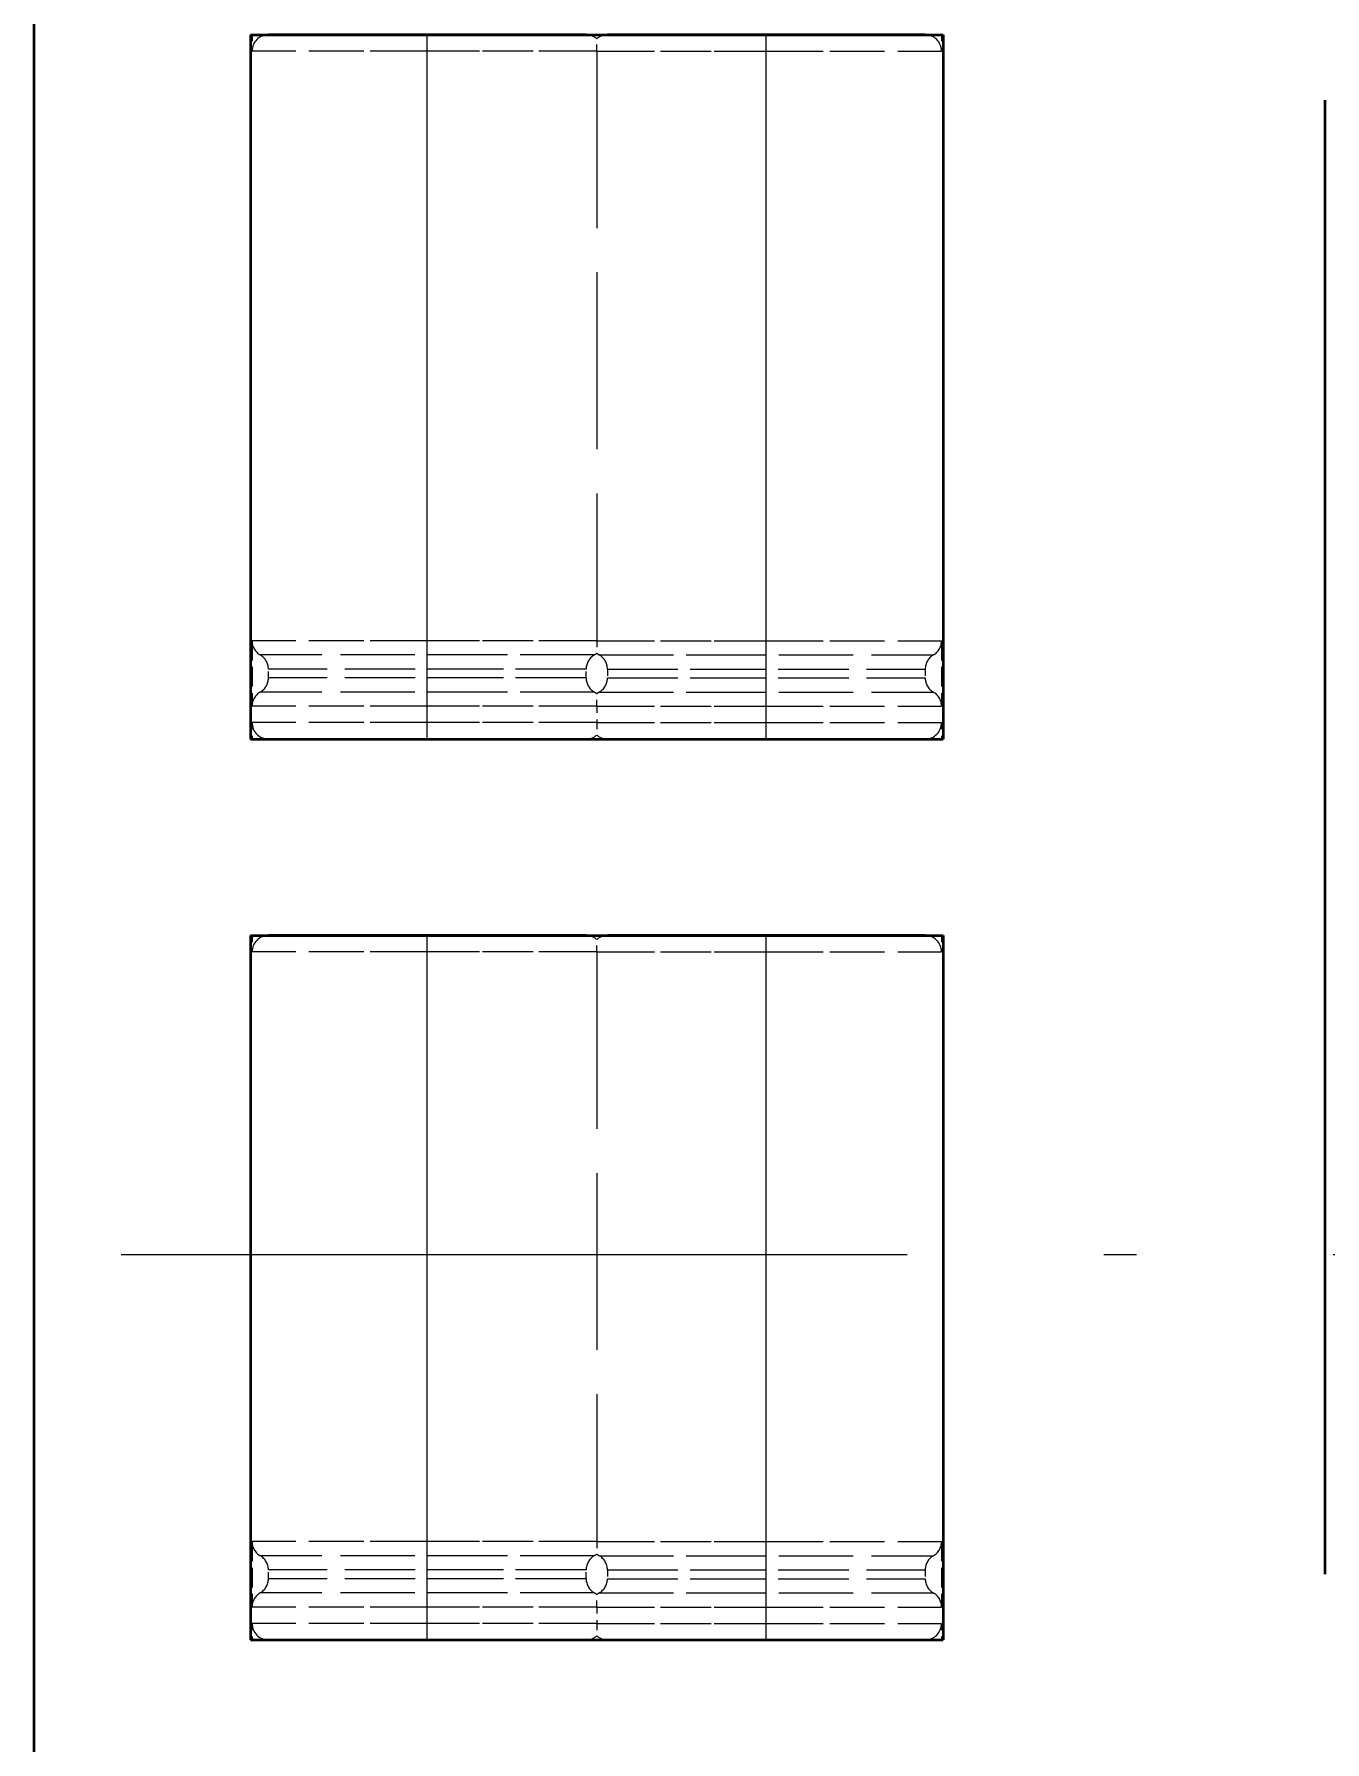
# Model space of a CAD drawing. Extents: x 23 to 417, y 3 to 294.
# Drawn here: x 79.77 to 99.47, y 117.63 to 143.7 of the extents above; entities that cross this region are included whole.
import ezdxf
from ezdxf.enums import TextEntityAlignment as Align

# ---------------------------------------------------------------- set-up
doc = ezdxf.new("R2010")
doc.units = 0
doc.linetypes.add('DASHDOT', pattern=[18.5, 12, -3, 0.5, -3])
doc.linetypes.add('DASHED', pattern=[15, 12, -3])
doc.layers.get('0').update_dxf_attribs({"lineweight": 13})
doc.styles.get("Standard").update_dxf_attribs({"font": 'isocp.shx'})
doc.dimstyles.get("Standard").update_dxf_attribs({"dimtxt": 2.5, "dimasz": 2.5, "dimexe": 1.25, "dimexo": 0.625, "dimtad": 1, "dimtxsty": 'Standard', "dimcen": 2.5, "dimadec": 0, "dimazin": 0, "dimtfac": 1, "dimtmove": 0, "dimatfit": 0, "dimfxl": 0, "dimarcsym": 0})

# ---------------------------------------------------------------- blocks, each defined once
blk = doc.blocks.new('*D208')
at = {"color": 7, "lineweight": 13, "transparency": 16777216}
blk.add_line((73.51, 115.016), (73.51, 152.188), dxfattribs=at)
at = {"color": 7, "lineweight": 13, "ltscale": 0.195362, "transparency": 16777216}
blk.add_line((79.324, 147.188), (71.51, 147.188), dxfattribs=at)
at = {"color": 7, "lineweight": 13, "transparency": 16777216}
for points in [[(72.992, 149.119), (73.51, 147.188), (74.027, 149.119)], [(74.027, 123.131), (73.51, 125.063), (72.992, 123.131)]]:
    blk.add_lwpolyline(points, dxfattribs=at)
for s, height, width, p, p2 in [(']', 3.5, 1.552525, (71.51, 148.026), (71.51, 149.385)), ('1.74', 3.5, 1.543704, (71.51, 135.41), (71.51, 147.026)), ('[', 3.5, 1.552523, (71.51, 133.052), (71.51, 134.41)), ('/', 1, 1.818182, (70.26, 131.052), (70.26, 132.052)), ('44.25', 3.5, 1.34608, (71.51, 115.016), (71.51, 130.052))]:
    blk.add_text(s, height=height, rotation=90, dxfattribs=dict(at, width=width)).set_placement(p, p2, align=Align.FIT)
blk = doc.blocks.new('*D209')
at = {"color": 7, "lineweight": 13, "ltscale": 0.34393, "transparency": 16777216}
for p, q in [((79.324, 147.188), (65.567, 147.188)), ((79.324, 102.938), (65.567, 102.938))]:
    blk.add_line(p, q, dxfattribs=at)
at = {"color": 7, "lineweight": 13, "transparency": 16777216}
blk.add_line((67.567, 102.938), (67.567, 147.188), dxfattribs=at)
for points in [[(68.085, 145.256), (67.567, 147.188), (67.049, 145.256)], [(67.049, 104.869), (67.567, 102.938), (68.085, 104.869)]]:
    blk.add_lwpolyline(points, dxfattribs=at)
for s, height, width, p, p2 in [(']', 3.5, 1.552523, (65.567, 139.804), (65.567, 141.163)), ('3.48', 3.5, 1.412325, (65.567, 127.188), (65.567, 138.804)), ('[', 3.5, 1.552524, (65.567, 124.829), (65.567, 126.188)), ('/', 1, 1.818182, (64.317, 122.829), (64.317, 123.829)), ('88.5', 3.5, 1.44843, (65.567, 110.213), (65.567, 121.829))]:
    blk.add_text(s, height=height, rotation=90, dxfattribs=dict(at, width=width)).set_placement(p, p2, align=Align.FIT)
blk = doc.blocks.new('BLOCK3494')
at = {"color": 7, "lineweight": 35}
for p, q in [((-81, -50.2), (-81, 48.3)), ((-74.4, 36.3), (-74.4, 14.8)), ((-53.25, 36.3), (-53.25, 14.8)), ((-41.6, 34.3), (-41.6, -10.7)), ((-74.4, 8.8), (-74.4, -12.7)), ((-53.25, 8.8), (-53.25, -12.7))]:
    blk.add_line(p, q, dxfattribs=at)
at = {"color": 7, "lineweight": 35, "ltscale": 0.135}
for p, q in [((-74.4, 36.3), (-69, 36.3)), ((-58.65, 36.3), (-53.25, 36.3)), ((-74.4, 14.8), (-69, 14.8)), ((-58.65, 14.8), (-53.25, 14.8)), ((-74.4, 8.8), (-69, 8.8)), ((-58.65, 8.8), (-53.25, 8.8)), ((-74.4, -12.7), (-69, -12.7)), ((-58.65, -12.7), (-53.25, -12.7))]:
    blk.add_line(p, q, dxfattribs=at)
at = {"color": 7, "linetype": 'DASHED', "lineweight": 13, "ltscale": 0.0125}
for p, q in [((-74.35, 36.3), (-74.35, 35.8)), ((-69, 35.8), (-69, 36.3)), ((-69, 35.8), (-69, 36.3)), ((-58.65, 35.8), (-58.65, 36.3)), ((-58.65, 35.8), (-58.65, 36.3)), ((-53.3, 36.3), (-53.3, 35.8)), ((-69, 15.3), (-69, 15.8)), ((-69, 15.3), (-69, 15.8)), ((-63.825, 15.8), (-63.825, 15.3)), ((-63.825, 15.8), (-63.825, 15.3)), ((-58.65, 15.3), (-58.65, 15.8)), ((-58.65, 15.3), (-58.65, 15.8)), ((-74.35, 15.3), (-74.35, 14.8)), ((-69, 14.8), (-69, 15.3)), ((-69, 14.8), (-69, 15.3)), ((-58.65, 14.8), (-58.65, 15.3)), ((-58.65, 14.8), (-58.65, 15.3)), ((-53.3, 15.3), (-53.3, 14.8)), ((-74.35, 8.8), (-74.35, 8.3)), ((-69, 8.3), (-69, 8.8)), ((-69, 8.3), (-69, 8.8)), ((-58.65, 8.3), (-58.65, 8.8)), ((-58.65, 8.3), (-58.65, 8.8)), ((-53.3, 8.8), (-53.3, 8.3)), ((-69, -12.2), (-69, -11.7)), ((-69, -12.2), (-69, -11.7)), ((-63.825, -11.7), (-63.825, -12.2)), ((-63.825, -11.7), (-63.825, -12.2)), ((-58.65, -12.2), (-58.65, -11.7)), ((-58.65, -12.2), (-58.65, -11.7)), ((-74.35, -12.2), (-74.35, -12.7)), ((-69, -12.7), (-69, -12.2)), ((-69, -12.7), (-69, -12.2)), ((-58.65, -12.7), (-58.65, -12.2)), ((-58.65, -12.7), (-58.65, -12.2)), ((-53.3, -12.2), (-53.3, -12.7))]:
    blk.add_line(p, q, dxfattribs=at)
at = {"color": 7, "lineweight": 35, "ltscale": 0.17938}
for p, q in [((-66.675, 36.3), (-73.85, 36.3)), ((-53.8, 36.3), (-60.975, 36.3)), ((-66.675, 8.8), (-73.85, 8.8)), ((-53.8, 8.8), (-60.975, 8.8))]:
    blk.add_line(p, q, dxfattribs=at)
at = {"color": 7, "lineweight": 13}
for p, q in [((-69, 14.8), (-69, 36.3)), ((-58.65, 14.8), (-58.65, 36.3)), ((-69, -12.7), (-69, 8.8)), ((-58.65, -12.7), (-58.65, 8.8))]:
    blk.add_line(p, q, dxfattribs=at)
at = {"color": 7, "linetype": 'DASHED', "lineweight": 13}
for p, q in [((-69, 14.8), (-69, 36.3)), ((-58.65, 14.8), (-58.65, 36.3)), ((-69, -12.7), (-69, 8.8)), ((-58.65, -12.7), (-58.65, 8.8))]:
    blk.add_line(p, q, dxfattribs=at)
at = {"color": 7, "lineweight": 35, "ltscale": 0.25875}
for p, q in [((-69, 36.3), (-58.65, 36.3)), ((-69, 14.8), (-58.65, 14.8)), ((-69, 8.8), (-58.65, 8.8)), ((-69, -12.7), (-58.65, -12.7))]:
    blk.add_line(p, q, dxfattribs=at)
at = {"color": 7, "lineweight": 35, "ltscale": 0.06312}
for p, q in [((-64.15, 36.3), (-66.675, 36.3)), ((-60.975, 36.3), (-63.5, 36.3)), ((-64.15, 8.8), (-66.675, 8.8)), ((-60.975, 8.8), (-63.5, 8.8))]:
    blk.add_line(p, q, dxfattribs=at)
at = {"color": 7, "linetype": 'DASHED', "lineweight": 13, "ltscale": 0.009498}
for p, q in [((-63.825, 35.8), (-63.825, 36.18)), ((-63.825, 17.8), (-63.825, 17.42)), ((-63.825, 15.8), (-63.825, 16.18)), ((-63.825, 15.3), (-63.825, 14.92)), ((-63.825, 8.3), (-63.825, 8.68)), ((-63.825, -9.7), (-63.825, -10.08)), ((-63.825, -11.7), (-63.825, -11.32)), ((-63.825, -12.2), (-63.825, -12.58))]:
    blk.add_line(p, q, dxfattribs=at)
at = {"color": 7, "linetype": 'DASHED', "lineweight": 13, "ltscale": 0.13375}
for p, q in [((-69, 35.8), (-74.35, 35.8)), ((-58.65, 35.8), (-53.3, 35.8)), ((-69, 17.8), (-74.35, 17.8)), ((-58.65, 17.8), (-53.3, 17.8)), ((-69, 15.8), (-74.35, 15.8)), ((-58.65, 15.8), (-53.3, 15.8)), ((-69, 15.3), (-74.35, 15.3)), ((-58.65, 15.3), (-53.3, 15.3)), ((-69, 8.3), (-74.35, 8.3)), ((-58.65, 8.3), (-53.3, 8.3)), ((-69, -9.7), (-74.35, -9.7)), ((-58.65, -9.7), (-53.3, -9.7)), ((-69, -11.7), (-74.35, -11.7)), ((-58.65, -11.7), (-53.3, -11.7)), ((-69, -12.2), (-74.35, -12.2)), ((-58.65, -12.2), (-53.3, -12.2))]:
    blk.add_line(p, q, dxfattribs=at)
at = {"color": 7, "linetype": 'DASHED', "lineweight": 13, "ltscale": 0.064123}
for p, q in [((-69, 35.8), (-71.565, 35.8)), ((-66.435, 35.8), (-69, 35.8)), ((-61.215, 35.8), (-58.65, 35.8)), ((-58.65, 35.8), (-56.085, 35.8)), ((-69, 17.8), (-71.565, 17.8)), ((-66.435, 17.8), (-69, 17.8)), ((-61.215, 17.8), (-58.65, 17.8)), ((-58.65, 17.8), (-56.085, 17.8)), ((-69, 15.8), (-71.565, 15.8)), ((-66.435, 15.8), (-69, 15.8)), ((-61.215, 15.8), (-58.65, 15.8)), ((-58.65, 15.8), (-56.085, 15.8)), ((-69, 15.3), (-71.565, 15.3)), ((-66.435, 15.3), (-69, 15.3)), ((-61.215, 15.3), (-58.65, 15.3)), ((-58.65, 15.3), (-56.085, 15.3)), ((-69, 8.3), (-71.565, 8.3)), ((-66.435, 8.3), (-69, 8.3)), ((-61.215, 8.3), (-58.65, 8.3)), ((-58.65, 8.3), (-56.085, 8.3)), ((-69, -9.7), (-71.565, -9.7)), ((-66.435, -9.7), (-69, -9.7)), ((-61.215, -9.7), (-58.65, -9.7)), ((-58.65, -9.7), (-56.085, -9.7)), ((-69, -11.7), (-71.565, -11.7)), ((-66.435, -11.7), (-69, -11.7)), ((-61.215, -11.7), (-58.65, -11.7)), ((-58.65, -11.7), (-56.085, -11.7)), ((-69, -12.2), (-71.565, -12.2)), ((-66.435, -12.2), (-69, -12.2)), ((-61.215, -12.2), (-58.65, -12.2)), ((-58.65, -12.2), (-56.085, -12.2))]:
    blk.add_line(p, q, dxfattribs=at)
at = {"color": 7, "linetype": 'DASHED', "lineweight": 13, "ltscale": 0.45}
for p, q in [((-69, 17.8), (-69, 35.8)), ((-69, 17.8), (-69, 35.8)), ((-63.825, 35.8), (-63.825, 17.8)), ((-63.825, 35.8), (-63.825, 17.8)), ((-58.65, 17.8), (-58.65, 35.8)), ((-58.65, 17.8), (-58.65, 35.8)), ((-69, -9.7), (-69, 8.3)), ((-69, -9.7), (-69, 8.3)), ((-63.825, 8.3), (-63.825, -9.7)), ((-63.825, 8.3), (-63.825, -9.7)), ((-58.65, -9.7), (-58.65, 8.3)), ((-58.65, -9.7), (-58.65, 8.3))]:
    blk.add_line(p, q, dxfattribs=at)
at = {"color": 7, "linetype": 'DASHED', "lineweight": 13, "ltscale": 0.129375}
for p, q in [((-63.825, 35.8), (-69, 35.8)), ((-63.825, 35.8), (-58.65, 35.8)), ((-63.825, 17.8), (-69, 17.8)), ((-63.825, 17.8), (-58.65, 17.8)), ((-63.825, 15.8), (-69, 15.8)), ((-63.825, 15.8), (-58.65, 15.8)), ((-63.825, 15.3), (-69, 15.3)), ((-63.825, 15.3), (-58.65, 15.3)), ((-63.825, 8.3), (-69, 8.3)), ((-63.825, 8.3), (-58.65, 8.3)), ((-63.825, -9.7), (-69, -9.7)), ((-63.825, -9.7), (-58.65, -9.7)), ((-63.825, -11.7), (-69, -11.7)), ((-63.825, -11.7), (-58.65, -11.7)), ((-63.825, -12.2), (-69, -12.2)), ((-63.825, -12.2), (-58.65, -12.2))]:
    blk.add_line(p, q, dxfattribs=at)
at = {"color": 7, "linetype": 'DASHED', "lineweight": 13, "ltscale": 0.065252}
for p, q in [((-63.825, 35.8), (-66.435, 35.8)), ((-63.825, 35.8), (-61.215, 35.8)), ((-63.825, 17.8), (-66.435, 17.8)), ((-63.825, 17.8), (-61.215, 17.8)), ((-63.825, 15.8), (-66.435, 15.8)), ((-63.825, 15.8), (-61.215, 15.8)), ((-63.825, 15.3), (-66.435, 15.3)), ((-63.825, 15.3), (-61.215, 15.3)), ((-63.825, 8.3), (-66.435, 8.3)), ((-63.825, 8.3), (-61.215, 8.3)), ((-63.825, -9.7), (-66.435, -9.7)), ((-63.825, -9.7), (-61.215, -9.7)), ((-63.825, -11.7), (-66.435, -11.7)), ((-63.825, -11.7), (-61.215, -11.7)), ((-63.825, -12.2), (-66.435, -12.2)), ((-63.825, -12.2), (-61.215, -12.2))]:
    blk.add_line(p, q, dxfattribs=at)
at = {"color": 7, "linetype": 'DASHED', "lineweight": 13, "ltscale": 0.05}
for p, q in [((-74.35, 17.8), (-74.35, 15.8)), ((-69, 15.8), (-69, 17.8)), ((-69, 15.8), (-69, 17.8)), ((-58.65, 15.8), (-58.65, 17.8)), ((-58.65, 15.8), (-58.65, 17.8)), ((-53.3, 17.8), (-53.3, 15.8)), ((-74.35, -9.7), (-74.35, -11.7)), ((-69, -11.7), (-69, -9.7)), ((-69, -11.7), (-69, -9.7)), ((-58.65, -11.7), (-58.65, -9.7)), ((-58.65, -11.7), (-58.65, -9.7)), ((-53.3, -9.7), (-53.3, -11.7))]:
    blk.add_line(p, q, dxfattribs=at)
at = {"color": 7, "linetype": 'DASHED', "lineweight": 13, "ltscale": 0.188627}
for p, q in [((-66.555, 17.367), (-74.1, 17.367)), ((-63.9, 17.367), (-71.445, 17.367)), ((-63.75, 17.367), (-56.205, 17.367)), ((-61.095, 17.367), (-53.55, 17.367)), ((-66.555, 16.233), (-74.1, 16.233)), ((-63.9, 16.233), (-71.445, 16.233)), ((-63.75, 16.233), (-56.205, 16.233)), ((-61.095, 16.233), (-53.55, 16.233)), ((-66.555, -10.133), (-74.1, -10.133)), ((-63.9, -10.133), (-71.445, -10.133)), ((-63.75, -10.133), (-56.205, -10.133)), ((-61.095, -10.133), (-53.55, -10.133)), ((-66.555, -11.267), (-74.1, -11.267)), ((-63.9, -11.267), (-71.445, -11.267)), ((-63.75, -11.267), (-56.205, -11.267)), ((-61.095, -11.267), (-53.55, -11.267))]:
    blk.add_line(p, q, dxfattribs=at)
at = {"color": 7, "linetype": 'DASHED', "lineweight": 13, "ltscale": 0.17938}
for p, q in [((-66.675, 16.934), (-73.85, 16.934)), ((-64.15, 16.934), (-71.325, 16.934)), ((-63.5, 16.934), (-56.325, 16.934)), ((-60.975, 16.934), (-53.8, 16.934)), ((-66.675, 16.666), (-73.85, 16.666)), ((-64.15, 16.666), (-71.325, 16.666)), ((-63.5, 16.666), (-56.325, 16.666)), ((-60.975, 16.666), (-53.8, 16.666)), ((-66.675, 14.8), (-73.85, 14.8)), ((-53.8, 14.8), (-60.975, 14.8)), ((-66.675, -10.566), (-73.85, -10.566)), ((-66.675, -10.834), (-73.85, -10.834)), ((-64.15, -10.566), (-71.325, -10.566)), ((-64.15, -10.834), (-71.325, -10.834)), ((-63.5, -10.566), (-56.325, -10.566)), ((-63.5, -10.834), (-56.325, -10.834)), ((-60.975, -10.566), (-53.8, -10.566)), ((-60.975, -10.834), (-53.8, -10.834)), ((-66.675, -12.7), (-73.85, -12.7)), ((-53.8, -12.7), (-60.975, -12.7))]:
    blk.add_line(p, q, dxfattribs=at)
at = {"color": 7, "linetype": 'DASHED', "lineweight": 13, "ltscale": 0.006699}
for p, q in [((-73.85, 16.666), (-73.85, 16.934)), ((-64.15, 16.666), (-64.15, 16.934)), ((-63.5, 16.934), (-63.5, 16.666)), ((-53.8, 16.934), (-53.8, 16.666)), ((-73.85, -10.834), (-73.85, -10.566)), ((-64.15, -10.834), (-64.15, -10.566)), ((-63.5, -10.566), (-63.5, -10.834)), ((-53.8, -10.566), (-53.8, -10.834))]:
    blk.add_line(p, q, dxfattribs=at)
at = {"color": 7, "linetype": 'DASHED', "lineweight": 13, "ltscale": 0.06312}
for p, q in [((-64.15, 14.8), (-66.675, 14.8)), ((-60.975, 14.8), (-63.5, 14.8)), ((-64.15, -12.7), (-66.675, -12.7)), ((-60.975, -12.7), (-63.5, -12.7))]:
    blk.add_line(p, q, dxfattribs=at)
at = {"color": 7, "linetype": 'DASHED', "lineweight": 13}
for centre, radius, start, end in [((-73.85, 35.8), 0.5, 90, 180), ((-64.15, 35.8), 0.5, 49.4583, 89.9922), ((-63.5, 35.8), 0.5, 90.0078, 130.5417), ((-53.8, 35.8), 0.5, 360, 90), ((-73.85, 17.8), 0.5, 180, 240), ((-53.8, 17.8), 0.5, 300, 360), ((-74.35, 16.934), 0.5, 360, 60), ((-63.65, 16.934), 0.5, 120, 180), ((-64.151, 17.801), 0.501, 300.0103, 310.5311), ((-63.499, 17.801), 0.501, 229.4689, 239.9897), ((-64, 16.934), 0.5, 360, 60), ((-53.3, 16.934), 0.5, 120, 180), ((-73.85, 15.8), 0.5, 120, 180), ((-74.35, 16.666), 0.5, 300, 0), ((-63.65, 16.666), 0.5, 180, 240), ((-64.151, 15.799), 0.501, 49.4692, 59.9895), ((-63.499, 15.799), 0.501, 120.0105, 130.5308), ((-64, 16.666), 0.5, 300, 0), ((-53.3, 16.666), 0.5, 180, 240), ((-53.8, 15.8), 0.5, 0, 60), ((-73.85, 15.3), 0.5, 180, 270), ((-53.8, 15.3), 0.5, 270, 0), ((-64.15, 15.3), 0.5, 270.0078, 310.5417), ((-63.5, 15.3), 0.5, 229.4583, 269.9922), ((-73.85, 8.3), 0.5, 90, 180), ((-64.15, 8.3), 0.5, 49.4583, 89.9922), ((-63.5, 8.3), 0.5, 90.0078, 130.5417), ((-53.8, 8.3), 0.5, 360, 90), ((-73.85, -9.7), 0.5, 180, 240), ((-53.8, -9.7), 0.5, 300, 360), ((-74.35, -10.566), 0.5, 360, 60), ((-63.65, -10.566), 0.5, 120, 180), ((-64.151, -9.699), 0.501, 300.0103, 310.5311), ((-63.499, -9.699), 0.501, 229.4689, 239.9897), ((-64, -10.566), 0.5, 360, 60), ((-53.3, -10.566), 0.5, 120, 180), ((-74.35, -10.834), 0.5, 300, 0), ((-63.65, -10.834), 0.5, 180, 240), ((-64, -10.834), 0.5, 300, 0), ((-53.3, -10.834), 0.5, 180, 240), ((-73.85, -11.7), 0.5, 120, 180), ((-64.151, -11.701), 0.501, 49.4692, 59.9895), ((-63.499, -11.701), 0.501, 120.0105, 130.5308), ((-53.8, -11.7), 0.5, 0, 60), ((-73.85, -12.2), 0.5, 180, 270), ((-53.8, -12.2), 0.5, 270, 0), ((-64.15, -12.2), 0.5, 270.0078, 310.5417), ((-63.5, -12.2), 0.5, 229.4583, 269.9922)]:
    blk.add_arc(centre, radius, start, end, dxfattribs=at)

msp = doc.modelspace()

# ---------------------------------------------------------------- linework, layer by layer
at = {"color": 7, "linetype": 'DASHDOT', "lineweight": 13}
msp.add_line((167.0996, 125.0626), (71.863, 125.0626), dxfattribs=at)

# ---------------------------------------------------------------- block references
at = {"lineweight": 0, "xscale": 0.5, "yscale": 0.5, "zscale": 0.5}
msp.add_blockref('BLOCK3494', (120.2741, 125.5377), dxfattribs=at)

# ---------------------------------------------------------------- dimensions: what is measured, and where the dimension line sits
at = {"color": 0, "lineweight": 0}
for base, p1, p2, angle, picture, middle in [((73.5096, 125.0626), (80.3241, 147.1876), (71.863, 125.0626), 269.99857, '*D208', (73.5096, 132.2003)), ((67.5669, 147.1876), (80.3241, 102.9376), (80.3241, 147.1876), 89.99952, '*D209', (67.5669, 125.6877))]:
    dim = msp.add_linear_dim(base=base, p1=p1, p2=p2, angle=angle, dimstyle='Standard', override={"dimlfac": 2}, dxfattribs=at)
    dim.commit()
    dim.dimension.update_dxf_attribs({"geometry": picture, "text_midpoint": middle, "dimtype": 160})

doc.saveas('drawing.dxf')
